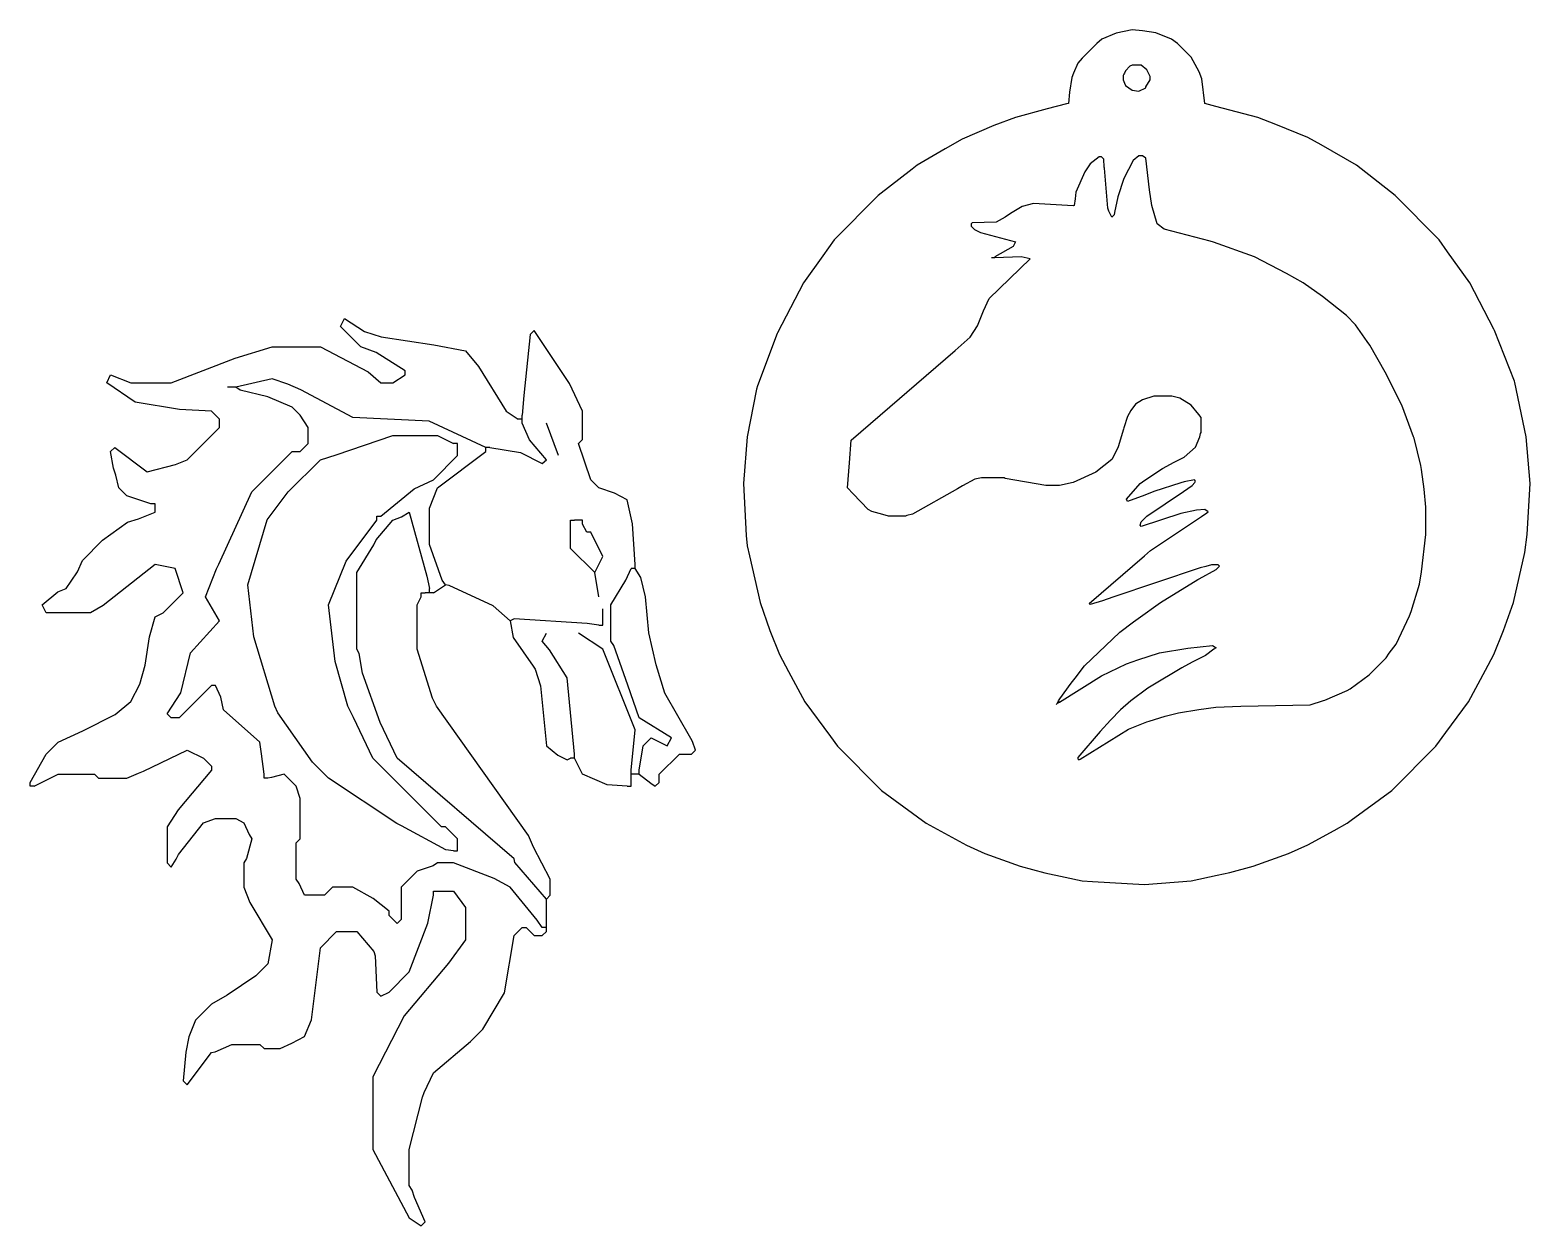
# Model space of a CAD drawing. Extents: x -1480 to 3301, y -477 to 1672.
# Drawn here: x -584 to 739, y -288 to 767 of the extents above; entities that cross this region are included whole.
import ezdxf

# ---------------------------------------------------------------- set-up
doc = ezdxf.new("R2010")
doc.units = 0
doc.header["$MEASUREMENT"] = 0
doc.layers.get('0').update_dxf_attribs({"linetype": 'CONTINUOUS'})

msp = doc.modelspace()

# ---------------------------------------------------------------- linework, layer by layer
at = {"color": 7, "linetype": 'Continuous'}
for points in [[(399, 13), (440, 16.4), (462.9, 21.4), (474.1, 23.6), (494.9, 29.3), (525.9, 40.3), (542.9, 48.2), (566.1, 60.8), (577.8, 67.2), (581.2, 69.8), (617, 96), (656, 135), (664.8, 147.2), (684.8, 174.2), (699.8, 202.1), (707.2, 215.9), (715.7, 237.1), (724.3, 261.9), (734.4, 305.9), (736.5, 322), (739, 367), (735.6, 408), (725.7, 455.9), (725.2, 457.1), (707.8, 501.9), (707.2, 503.1), (685.8, 543.8), (666.2, 571.2), (659, 582), (620, 621), (585.8, 647.8), (554.9, 665.8), (543.1, 672.2), (514.9, 683.7), (498.9, 689.8), (461.9, 699.6), (452.2, 702.2), (449.6, 723.9), (447.2, 730.1), (440, 743), (428, 755), (422.8, 758.8), (408.9, 764.6), (397.1, 766.4), (388, 767), (373.9, 764.3), (361.2, 758.8), (356.8, 755.2), (343.8, 742.2), (340.2, 737.8), (336.2, 728.9), (334.7, 725.1), (332.6, 712.1), (331.8, 702.2), (330.1, 701.8), (312.9, 697.4), (285.1, 689.8), (266.1, 682.7), (238.1, 670.8), (222.9, 662.2), (198.2, 647.8), (193.8, 644.2), (164, 621), (125, 582), (115.2, 567.8), (98.2, 543.8), (75.2, 499.9), (74.8, 499.1), (57.4, 452.9), (56.6, 450.1), (48.4, 408), (45, 367), (47.6, 321), (48.4, 312), (50.4, 303.1), (59.7, 261.9), (68.3, 237.1), (76.8, 215.9), (84.8, 200.9), (99.2, 174.2), (121.8, 143.8), (128, 135), (167, 96), (206.2, 67.2), (219.1, 60.2), (241.9, 47.8), (258.1, 40.3), (289.1, 29.3), (311.1, 23.4), (328.9, 19.6), (344, 16.4), (353, 15.6), (399, 13)], [(394, 713), (400, 716), (400.2, 716.9), (404, 723), (404, 726), (401, 732), (396, 736), (388, 736), (386, 735), (382, 731), (381.2, 728.9), (380.8, 728.1), (380, 727), (380, 723), (381.3, 720.1), (382, 718), (387.9, 713.8), (394, 713)], [(324, 174), (360.9, 197.2), (383.1, 207.7), (392.9, 211.3), (412.1, 217.6), (437.1, 221.6), (459, 224), (462, 222), (460.2, 220.8), (452.8, 215.2), (440.9, 209.2), (431.9, 204.2), (404.8, 188.2), (401.8, 186.2), (386.8, 175.2), (377.8, 167.2), (368.8, 158.2), (359.8, 148.2), (340, 125), (340, 124), (341, 123), (342.1, 123.8), (384.9, 150.2), (401.1, 156.7), (402.9, 157.3), (417.1, 161.6), (428.9, 164.4), (446.9, 167.4), (461.9, 169.4), (484, 170.5), (545, 171.5), (556.9, 175.3), (558.1, 175.7), (577.8, 184.2), (580.2, 185.8), (597, 198), (612, 213), (614.8, 217.2), (620.8, 225.2), (632.7, 250.1), (634.2, 253.9), (641.6, 278.1), (643.4, 288.9), (647, 322), (647, 346), (645.5, 362), (643.4, 379.1), (642.6, 382.9), (636.7, 406.9), (636.3, 408.1), (625.8, 435.9), (611.2, 465.1), (597.8, 488.8), (595.2, 492.2), (585, 507), (577, 515), (555.8, 531.8), (538.8, 543.8), (524.1, 552.2), (495.9, 566.8), (459.9, 579.7), (456.9, 580.6), (416.2, 591.2), (410, 596), (405.4, 612.1), (403.4, 626.1), (400, 654), (397, 656), (394, 656), (389, 652), (380.8, 636.1), (375.4, 619.9), (372.3, 605.9), (372, 604), (370, 602), (367.4, 607.1), (366.6, 609.9), (363.5, 645), (363.4, 646.1), (363, 653), (361, 655), (359, 655), (351, 649), (346.2, 641.8), (338.4, 623.9), (337.6, 618.1), (336.8, 612.2), (336, 612), (301, 614), (290.9, 611.2), (280.8, 605.2), (276.1, 601.8), (268, 597.5), (247, 597), (246, 596), (246, 594), (249, 591), (254.1, 588.2), (285, 580), (283, 576), (267, 567), (267, 566)], [(323, 175), (324.2, 176.9), (334.2, 190.8), (337.8, 195.2), (346, 206), (377.2, 235.8), (389.2, 244.8), (393.2, 247.8), (413.1, 261.8), (445.9, 282.2), (447.1, 282.8), (462, 291), (465, 294), (464, 295), (458, 295), (453.1, 293.6), (448.1, 292.6), (371.1, 266.7), (361.9, 263.3), (351, 260), (350, 261), (398.8, 303.2), (404.2, 307.8), (449.2, 337.8), (454, 341), (455, 342), (452, 344), (444.9, 343.4), (430.9, 340.3), (396, 329), (395, 330), (396, 333), (401, 338), (433.2, 359.8), (441, 365), (443.2, 367.9), (444, 369), (443, 370), (433.9, 368.4), (431.1, 367.6), (407.1, 359.7), (399.1, 356.7), (384, 351), (383, 353), (395, 367), (399.2, 369.8), (414.9, 380.2), (425.1, 385.8), (433.8, 390.2), (444, 399), (447.6, 408.1), (448.4, 410.9), (449, 412), (449, 425), (446.8, 427.8), (440, 436), (430.1, 442.2), (423, 444), (407, 444), (397.1, 440.8), (391, 437), (386.8, 431.2), (383.8, 426.1), (380.6, 416.1), (380.4, 414.9), (375.8, 399.1), (375.2, 397.9), (370, 388), (356.1, 376.8), (336.1, 367.8), (324, 365), (312, 365), (276.1, 371.4), (275, 372), (255, 372), (249.1, 370.6), (238.2, 364.8), (233.9, 362.2), (194.1, 339.8), (189.1, 338.6), (188, 338), (173, 338), (168.1, 339.4), (158.2, 342.2), (155, 344), (141.8, 357.8), (137, 363), (138.5, 385), (140, 405), (231.8, 484.2), (245, 496), (251.7, 506.1), (256.8, 519.1), (262, 530), (298, 565), (290, 567), (267, 566)], [(267, 566), (264, 566)], [(-477.6, 348.8), (-498.9, 355.9), (-506.1, 363), (-508.5, 374.1), (-510.7, 380.5), (-513.2, 395.1), (-509.6, 398.6), (-481.1, 377.3), (-455.9, 383.7), (-445.6, 387.9), (-417.1, 416.4), (-417.1, 423.5), (-424.2, 430.6), (-452.5, 432.2), (-491.5, 438.5), (-516.7, 455.6), (-513.2, 462.7), (-495.4, 455.6), (-459.8, 455.6), (-403.2, 477.6), (-370.8, 487.6), (-328.1, 487.6), (-286, 465.4), (-274.7, 455.6), (-264.1, 455.6), (-253.4, 462.7), (-253.4, 466.2), (-279, 482.6), (-292.5, 487.6), (-310.3, 505.4), (-306.8, 512.5), (-289.3, 501.1), (-274.5, 496.2), (-228.2, 489.1), (-200, 484), (-188.6, 470.2), (-164.4, 430.6), (-153.7, 423.5)], [(-50.5, 295.4), (-52.7, 331.3), (-57.6, 352.4), (-68.7, 358.4), (-82.6, 363), (-89.7, 370.1), (-100.3, 402.2), (-96.8, 405.7), (-96.8, 430.6), (-108.3, 455), (-139.5, 501.8), (-143.1, 498.3), (-148.7, 444.6), (-150.2, 427.1)], [(-377.9, 110.4), (-380.2, 128.5), (-381.5, 138.8), (-413.5, 167.3), (-416, 178.3), (-420.6, 188.6), (-424.2, 188.6), (-452.7, 160.2), (-459.8, 160.2), (-463.3, 163.7), (-451.2, 182.2), (-442.7, 217.5), (-417.1, 245.6), (-429.5, 266.9), (-419.9, 291.5), (-417.8, 295.8), (-388.6, 359.5), (-353, 395.1), (-345.9, 395.1), (-338.8, 402.2), (-338.8, 416.4), (-345.9, 427.1), (-353, 434.2), (-374.6, 443.4), (-398.9, 449.2), (-402.8, 452)], [(-402.8, 452), (-410, 452)], [(-182.2, 398.6), (-232.1, 421.8), (-299.6, 425.2), (-345.5, 449.5), (-356.9, 454.5), (-370.8, 459.1), (-402.8, 452)], [(-150.2, 423.5), (-153.7, 423.5)], [(-150.2, 423.5), (-150.2, 427.1)], [(-150.2, 420), (-150.2, 423.5)], [(-178.6, 398.6), (-151.6, 394.3), (-132.4, 384.4), (-128.8, 387.9), (-143.8, 405.4), (-150.2, 420)], [(-118.1, 391.5), (-128.8, 420)], [(-210.7, 42.7), (-217.4, 43.8), (-256.6, 64.8), (-260.8, 66.9), (-321, 106.8), (-335.2, 121), (-365.8, 164.4), (-368.3, 170.5), (-387, 231.5), (-392.2, 277.6), (-375.1, 334.9), (-356.6, 359.5), (-328.1, 387.9), (-314.2, 392.2), (-264.1, 409.3), (-224.9, 409.3), (-210.7, 402.2)], [(-274.7, 338.1), (-245.5, 362.1), (-228.5, 370.1), (-207.1, 391.5), (-207.1, 398.6)], [(-207.1, 398.6), (-207.1, 402.2), (-210.7, 402.2)], [(-182.2, 395.1), (-182.2, 398.6)], [(-178.6, 398.6), (-182.2, 398.6)], [(-217.8, 277.6), (-220.6, 281.5), (-232, 313.2), (-232, 345.2), (-224.9, 363), (-182.2, 395.1)], [(-584.3, 103.2), (-570.1, 128.1), (-559.4, 138.8), (-537.7, 148.8), (-509.3, 163), (-495.4, 174.4), (-487.3, 189.8), (-482.6, 206.7), (-478.8, 231.7), (-474, 249.1), (-466.9, 252.7), (-449.1, 270.5), (-456.2, 291.9), (-474, 295.4), (-519.9, 259.1), (-531, 252.7), (-570.1, 252.7), (-573.7, 259.8), (-559.8, 271.2), (-552.3, 274.1), (-547.9, 280.6), (-542.5, 288.8), (-538.1, 299), (-520.3, 316.8), (-498.2, 332.7), (-488.6, 335.8), (-474, 341.7), (-474, 345.2)], [(-474, 345.2), (-474, 348.8), (-477.6, 348.8)], [(-207.1, 46.3), (-207.1, 53.4), (-217.8, 64.1), (-221.3, 64.1), (-281.8, 124.6), (-298.9, 160.5), (-303.9, 170.5), (-315.1, 209.7), (-321, 259.8), (-305.3, 298.3), (-278.3, 334.6)], [(-128.8, 0), (-156.5, 32.6), (-157.3, 35.6), (-260.5, 124.6), (-275.5, 156.1), (-291.1, 199.6), (-294, 216.9), (-296.1, 220.7), (-296.1, 288.3), (-281.1, 312.9), (-279, 317.1), (-264.1, 334.6), (-256.6, 337.4), (-249.8, 341.7), (-234.3, 285), (-232, 274.1)], [(-278.3, 334.6), (-278.3, 338.1), (-274.7, 338.1)], [(-107.5, 331), (-107.5, 334.6), (-103.9, 334.6)], [(-86.1, 288.3), (-107.5, 309.6), (-107.5, 331)], [(-100.3, 334.6), (-103.9, 334.6)], [(-96.8, 331), (-96.8, 334.6), (-100.3, 334.6)], [(-86.1, 288.3), (-79, 302.5), (-89.7, 323.9), (-93.2, 323.9), (-96.8, 331)], [(-47, 113.9), (-43.4, 135.3), (-36.3, 142.4), (-22.1, 135.3), (-18.5, 142.4), (-47, 160.2), (-56.9, 189), (-69.4, 223.9), (-71.9, 227.8), (-71.9, 259.8), (-58.7, 281.5), (-54.1, 291.9)], [(-50.5, 291.9), (-54.1, 291.9)], [(-50.5, 291.9), (-50.5, 295.4)], [(-47, 110.4), (-36.6, 102.5), (-32.7, 99.7), (-29.2, 103.2), (-29.2, 110.4), (-11.4, 128.1), (-0.7, 128.1), (2.9, 131.7), (0, 139.2), (-1.4, 142), (-24.2, 181.8), (-32, 206.8), (-38.3, 235.1), (-41.4, 266.8), (-45.5, 284), (-50.5, 291.9)], [(-82.6, 266.9), (-86.1, 288.3)], [(-128.8, 0), (-125.3, 3.6), (-125.3, 17.8), (-140.2, 45.9), (-144.5, 56.3), (-225.6, 170.5), (-229.2, 177.6), (-242.7, 220.7), (-242.7, 259.8), (-239.1, 266.9)], [(-239.1, 266.9), (-239.1, 270.5), (-235.6, 270.5)], [(-232, 270.5), (-235.6, 270.5)], [(-232, 270.5), (-232, 274.1)], [(-228.5, 270.5), (-232, 270.5)], [(-228.5, 270.5), (-217.8, 277.6)], [(-160.8, 245.6), (-175.8, 259), (-214.6, 276.9), (-217.8, 277.6)], [(-82.6, 242), (-92.9, 243.3), (-157.3, 247.4), (-160.8, 245.6)], [(-160.8, 245.6), (-158, 231), (-140.4, 205.7), (-138.8, 203.2), (-134, 188.5), (-128.8, 135.3), (-118.7, 127.3), (-110.3, 123.2), (-107.5, 124.6)], [(-82.6, 242), (-79, 242), (-79, 245.6)], [(-103.9, 128.1), (-110.4, 195.3), (-126.1, 220.1), (-132.4, 227.8), (-128.8, 234.9)], [(-54.1, 113.9), (-50.5, 149.5), (-79, 220.7), (-100.3, 234.9)], [(321, 172), (322, 173)], [(322, 173), (323, 175)], [(322, 173), (324, 174)], [(324, 174), (323, 175)], [(-580.8, 99.7), (-559.4, 110.4), (-527.4, 110.4), (-523.8, 106.8), (-498.9, 106.8), (-488.6, 111.4), (-484.3, 113.2), (-445.6, 131.7), (-431.3, 124.6), (-424.2, 117.5), (-424.2, 113.9), (-453.5, 78.9), (-463.3, 64.1), (-463.3, 32.1), (-459.8, 28.5), (-455.5, 35.3), (-453.4, 39.5), (-431.3, 67.6), (-420.6, 71.2), (-402.8, 71.2), (-395.7, 67.6), (-391.1, 57.3), (-388.6, 53.4), (-393.2, 36), (-395.7, 32.1), (-395.7, 10.7), (-390.3, -2.8), (-370.8, -35.6), (-374.4, -56.9), (-385.1, -67.6), (-410.3, -84.7), (-424.2, -92.5), (-438.4, -106.7), (-444.2, -121.2), (-446.9, -134.9), (-449.1, -160.1), (-445.6, -163.7), (-424.2, -135.2), (-421, -134.5), (-406.4, -128.1), (-381.5, -128.1), (-377.9, -131.6), (-363.7, -131.6), (-353.4, -127), (-342.3, -121), (-335.9, -106.4), (-328.1, -42.7), (-313.9, -28.4), (-296.1, -28.4), (-281.1, -45.9), (-279.9, -50), (-278.3, -81.8), (-274.7, -85.4), (-267.6, -81.8), (-249.8, -64), (-233.4, -21), (-228.5, 3.6)], [(-103.9, 124.6), (-107.5, 124.6)], [(-103.9, 124.6), (-103.9, 128.1)], [(-57.6, 99.7), (-75.2, 101.1), (-96.8, 110.4), (-103.9, 124.6)], [(-374.4, 106.8), (-377.9, 106.8), (-377.9, 110.4)], [(-132.4, -24.9), (-136.8, -18.5), (-160.8, 10.7), (-174.7, 18.5), (-210.7, 32.1), (-224.9, 32.1), (-228.8, 29.6), (-242.7, 24.9), (-256.9, 10.7), (-256.9, -17.8), (-260.5, -21.3), (-267.6, -14.2), (-267.6, -10.6), (-281.5, 0.7), (-299.6, 10.7), (-317.4, 10.7), (-324.6, 3.6), (-342.3, 3.6), (-347, 13.9), (-349.5, 17.8), (-349.5, 49.9), (-345.9, 53.4), (-345.9, 89), (-349.5, 99.7), (-360.1, 110.4), (-371.2, 107.5), (-374.4, 106.8)], [(-54.1, 110.4), (-54.1, 113.9)], [(-54.1, 106.8), (-54.1, 110.4)], [(-50.5, 110.4), (-54.1, 110.4)], [(-54.1, 103.2), (-54.1, 106.8)], [(-47, 110.4), (-50.5, 110.4)], [(-47, 110.4), (-47, 113.9)], [(-580.8, 99.7), (-584.3, 99.7), (-584.3, 103.2)], [(-57.6, 99.7), (-54.1, 99.7), (-54.1, 103.2)], [(-210.7, 42.7), (-207.1, 42.7), (-207.1, 46.3)], [(-224.9, 7.1), (-210.7, 7.1), (-200, -7.1), (-200, -35.6), (-215.1, -56.2), (-254.1, -102.8), (-281.8, -156.6), (-281.8, -220.6), (-249.8, -281.1), (-239.1, -288.2), (-235.6, -284.7), (-245.2, -263), (-247.3, -256.6), (-249.8, -252.6), (-249.8, -220.6), (-238.1, -174.7), (-236.6, -170.4), (-228.5, -153), (-195.8, -125.4), (-184.9, -114.6), (-165.6, -82.5), (-157.3, -32), (-150.2, -24.9), (-146.6, -24.9), (-139.5, -32), (-132.4, -32), (-128.8, -28.4)], [(-228.5, 3.6), (-228.5, 7.1), (-224.9, 7.1)], [(-128.8, -21.3), (-128.8, 0)], [(-128.8, -24.9), (-132.4, -24.9)], [(-128.8, -24.9), (-128.8, -21.3)], [(-128.8, -28.4), (-128.8, -24.9)]]:
    msp.add_lwpolyline(points, dxfattribs=at)
at = {"color": 250, "linetype": 'Continuous'}
msp.add_lwpolyline([(-79, 245.6), (-79, 256.3)], dxfattribs=at)

doc.saveas('drawing.dxf')
